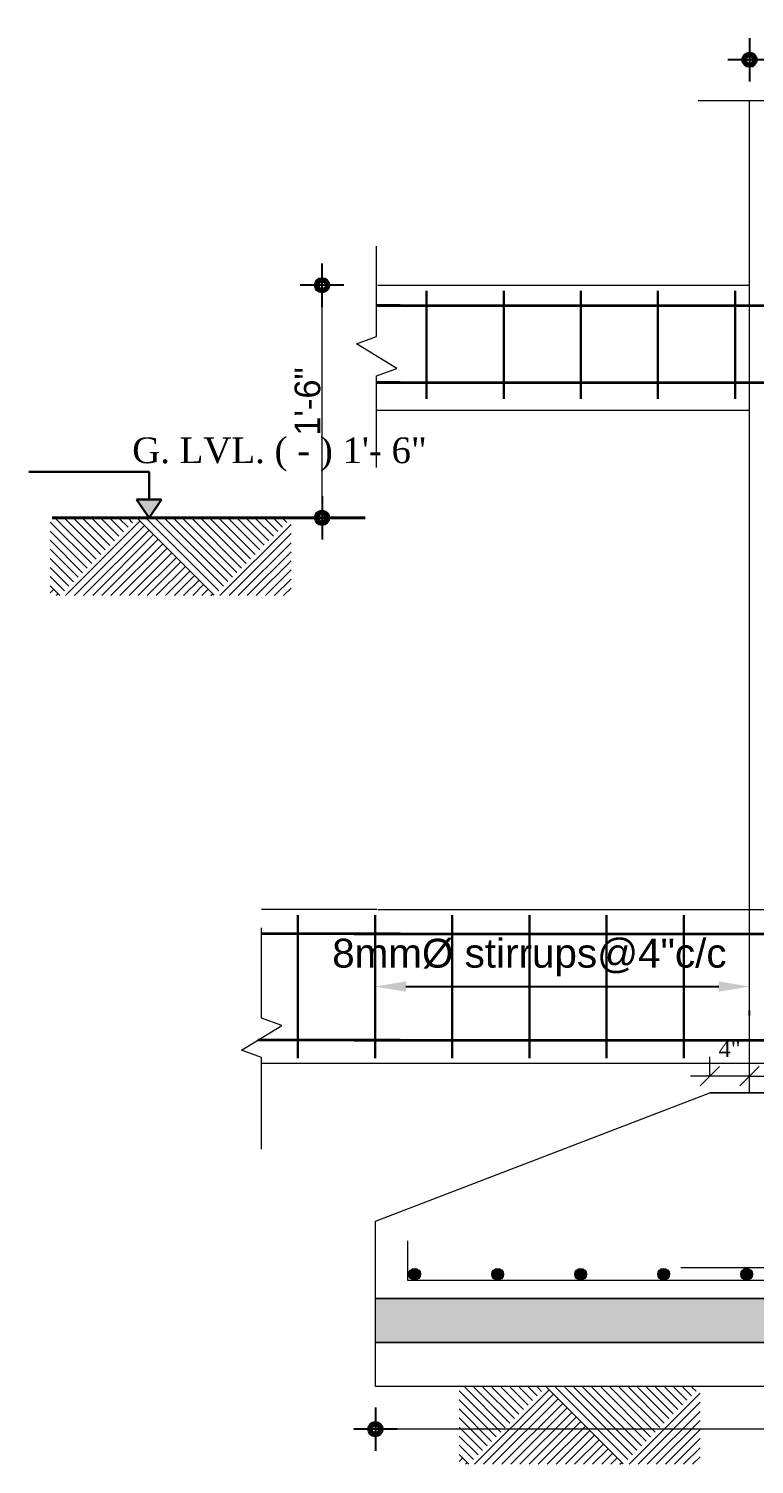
# Model space of a CAD drawing. Header units: inches. Extents: x 63439 to 70559, y -5487 to 1713.
# Drawn here: x 65019 to 65244.7, y -5241.5 to -4794.8 of the extents above; entities that cross this region are included whole.
import ezdxf

# ---------------------------------------------------------------- set-up
doc = ezdxf.new("R2010")
doc.units = ezdxf.units.IN
doc.header["$MEASUREMENT"] = 0
for name, color, linetype, lineweight in [('Cover', 41, 'Continuous', 13), ('HACTH', 31, 'Continuous', 5), ('hatch', 30, 'Continuous', 5), ('REIN', 3, 'Continuous', 5), ('REN', 140, 'Continuous', 35), ('STIRRUPS', 7, 'Continuous', 30), ('TEXT 1', 242, 'Continuous', 30), ('trench', 7, 'Continuous', 40)]:
    doc.layers.add(name, color=color, linetype=linetype, lineweight=lineweight)
for name, color, linetype in [('DIM', 5, 'Continuous'), ('DIMENSION', 5, 'Continuous'), ('DIMENTION', 8, 'Continuous')]:
    doc.layers.add(name, color=color, linetype=linetype)
doc.styles.add('REVEL', font='arial.ttf', dxfattribs={"height": 9})
doc.styles.add('sb', font='BKANT.TTF', dxfattribs={"height": 8})
doc.styles.get("Standard").update_dxf_attribs({"font": 'times.ttf'})
doc.dimstyles.new('ARROW2', dxfattribs={"dimscale": 96, "dimtxt": 9, "dimasz": 0.1, "dimexe": 0.078125, "dimexo": 0.09375, "dimgap": 0.03125, "dimtad": 1, "dimzin": 3, "dimdsep": 46, "dimlunit": 3, "dimtxsty": 'REVEL', "dimcen": 0.09375, "dimclrd": 14, "dimclre": 14, "dimclrt": 7, "dimadec": 0, "dimazin": 0, "dimtfac": 1, "dimtmove": 0, "dimatfit": 3, "dimfxl": 1, "dimfrac": 2, "dimtolj": 1, "dimtzin": 0, "dimarcsym": 0})
doc.dimstyles.new('Copy of Standard', dxfattribs={"dimtxt": 5, "dimasz": 6, "dimexe": 6, "dimexo": 12, "dimgap": 6, "dimtad": 1, "dimdec": 0, "dimzin": 0, "dimdsep": 46, "dimlunit": 3, "dimtxsty": 'Standard', "dimblk": 'OBLIQUE', "dimcen": 0.09, "dimdle": 6, "dimclrd": 256, "dimclre": 256, "dimclrt": 256, "dimadec": 0, "dimazin": 0, "dimtfac": 1, "dimtdec": 0, "dimtix": 1, "dimtmove": 2, "dimatfit": 3, "dimfxl": 6, "dimfxlon": 1, "dimtolj": 1, "dimtzin": 0, "dimlwd": 13, "dimlwe": 13, "dimarcsym": 0})
doc.dimstyles.new('St-3', dxfattribs={"dimscale": 96, "dimtxt": 9, "dimasz": 0.007812, "dimexe": 0.09375, "dimexo": 0.09375, "dimgap": 0.003906, "dimtad": 1, "dimtoh": 1, "dimdec": 0, "dimzin": 3, "dimdsep": 46, "dimlunit": 4, "dimtxsty": 'sb', "dimblk": 'dot', "dimcen": 0.09375, "dimdle": 0.09375, "dimse1": 1, "dimse2": 1, "dimclrd": 40, "dimclre": 34, "dimclrt": 92, "dimadec": 0, "dimazin": 1, "dimtfac": 1, "dimtdec": 0, "dimtmove": 2, "dimatfit": 3, "dimldrblk": 'DOTSMALL', "dimfxl": 1, "dimtolj": 1, "dimtzin": 1, "dimlwd": 9, "dimarcsym": 0})

# ---------------------------------------------------------------- blocks, each defined once
blk = doc.blocks.new('dot-1')
blk.add_hatch(color=256).paths.add_polyline_path([(-10, 10, 1), (10, 10, 1)])
blk.add_circle((0, 10), 10)
blk = doc.blocks.new('dot')
at = {"layer": 'DIM'}
h = blk.add_hatch(color=256, dxfattribs=at)
h.paths.add_polyline_path([(0, 1.5), (0, 3, 0.414214), (-3, 0), (-1.5, 0, -0.414214)])
h.paths.add_polyline_path([(0, 3), (0, 1.5, -0.414214), (1.5, 0), (3, 0, 0.414214)])
h.paths.add_polyline_path([(3, 0), (1.5, 0, -0.414214), (0, -1.5), (0, -3, 0.414214)])
h.paths.add_polyline_path([(0, -1.5, -0.414214), (-1.5, 0), (-3, 0, 0.414214), (0, -3)])
for p, q in [((0, -9), (0, 9)), ((-9, 0), (9, 0))]:
    blk.add_line(p, q, dxfattribs=at)
for radius in [3, 1.5]:
    blk.add_circle((0, 0), radius, dxfattribs=at)
blk = doc.blocks.new('*D777')
at = {"layer": 'Defpoints', "color": 0, "transparency": 16777216}
for p in [(65126.85, -5216.93), (65407.65, -5216.93), (65126.85, -5230.55)]:
    blk.add_point(p, dxfattribs=at)
at = {"layer": 'DIM', "color": 40, "lineweight": 9, "transparency": 16777216}
blk.add_line((65406.9, -5230.55), (65127.6, -5230.55), dxfattribs=at)
at = {"layer": 'DIM', "color": 40, "lineweight": 9, "transparency": 16777216, "xscale": 0.75, "yscale": 0.75, "zscale": 0.75, "rotation": 180}
blk.add_blockref('dot', (65126.85, -5230.55), dxfattribs=at)
at = {"layer": 'DIM', "color": 40, "lineweight": 9, "transparency": 16777216, "xscale": 0.75, "yscale": 0.75, "zscale": 0.75}
blk.add_blockref('dot', (65407.65, -5230.55), dxfattribs=at)
at = {"layer": 'DIM', "color": 92, "transparency": 16777216, "insert": (65267.25, -5226.06), "char_height": 8, "attachment_point": 5, "style": 'sb'}
blk.add_mtext('\\A1;6\'-0"', dxfattribs=at)
blk = doc.blocks.new('_Dot')
at = {"color": 0, "linetype": 'ByBlock', "lineweight": -2}
blk.add_line((-0.5, 0), (-1, 0), dxfattribs=at)
at = {"color": 0, "linetype": 'ByBlock', "const_width": 0.5}
blk.add_lwpolyline([(-0.25, 0, 1), (0.25, 0, 1)], format="xyb", close=True, dxfattribs=at)
blk = doc.blocks.new('_DotSmall')
at = {"color": 0, "const_width": 0.5}
blk.add_lwpolyline([(-0.0625, 0, 1), (0.0625, 0, 1)], format="xyb", close=True, dxfattribs=at)
blk = doc.blocks.new('*D884')
at = {"layer": 'Defpoints', "color": 0, "transparency": 16777216}
for p in [(65243.25, -4804.44), (65243.25, -4804.44), (65291.25, -4842.01)]:
    blk.add_point(p, dxfattribs=at)
at = {"layer": 'DIM', "color": 40, "lineweight": 9, "transparency": 16777216}
blk.add_line((65290.5, -4804.44), (65244, -4804.44), dxfattribs=at)
at = {"layer": 'DIM', "color": 40, "lineweight": 9, "transparency": 16777216, "xscale": 0.75, "yscale": 0.75, "zscale": 0.75, "rotation": 180}
blk.add_blockref('dot', (65243.25, -4804.44), dxfattribs=at)
at = {"layer": 'DIM', "color": 40, "lineweight": 9, "transparency": 16777216, "xscale": 0.75, "yscale": 0.75, "zscale": 0.75}
blk.add_blockref('dot', (65291.25, -4804.44), dxfattribs=at)
at = {"layer": 'DIM', "color": 92, "transparency": 16777216, "insert": (65267.25, -4800.04), "char_height": 8, "attachment_point": 5, "style": 'sb'}
blk.add_mtext("\\A1;1'", dxfattribs=at)
blk = doc.blocks.new('*D779')
at = {"layer": 'Defpoints', "color": 0, "transparency": 16777216}
for p in [(65126.76, -5092.84), (65243.25, -5092.8), (65243.25, -5092.84)]:
    blk.add_point(p, dxfattribs=at)
at = {"layer": 'DIMENTION', "color": 14, "lineweight": -2, "transparency": 16777216}
for p, q in [((65126.76, -5083.84), (65126.76, -5085.34)), ((65136.36, -5092.84), (65233.65, -5092.84)), ((65243.25, -5101.8), (65243.25, -5100.34))]:
    blk.add_line(p, q, dxfattribs=at)
at = {"layer": 'DIMENTION', "color": 14, "transparency": 16777216}
for points in [[(65136.36, -5091.24), (65136.36, -5094.44), (65126.76, -5092.84)], [(65233.65, -5091.24), (65233.65, -5094.44), (65243.25, -5092.84)]]:
    blk.add_solid(points, dxfattribs=at)
at = {"layer": 'DIMENTION', "color": 7, "transparency": 16777216, "insert": (65174.76, -5083.81), "char_height": 9, "attachment_point": 5, "style": 'REVEL'}
blk.add_mtext('\\A1;8mm%%c stirrups@4"c/c', dxfattribs=at)
blk = doc.blocks.new('_Oblique')
at = {"color": 0, "linetype": 'ByBlock', "lineweight": -2}
blk.add_line((-0.5, -0.5), (0.5, 0.5), dxfattribs=at)
blk = doc.blocks.new('*D885')
at = {"layer": 'Defpoints', "color": 0, "transparency": 16777216}
for p in [(65230.88, -5120.72), (65230.88, -5125.87), (65243.25, -5125.87)]:
    blk.add_point(p, dxfattribs=at)
at = {"layer": 'DIMENSION', "lineweight": 13, "transparency": 16777216}
for p, q in [((65230.88, -5120.72), (65230.88, -5114.72)), ((65243.25, -5120.72), (65243.25, -5114.72)), ((65230.88, -5120.72), (65224.88, -5120.72)), ((65243.25, -5120.72), (65230.88, -5120.72)), ((65243.25, -5120.72), (65249.25, -5120.72))]:
    blk.add_line(p, q, dxfattribs=at)
at = {"layer": 'DIMENSION', "lineweight": 13, "transparency": 16777216, "xscale": 6, "yscale": 6, "zscale": 6}
blk.add_blockref('_Oblique', (65230.88, -5120.72), dxfattribs=at)
at = {"layer": 'DIMENSION', "lineweight": 13, "transparency": 16777216, "xscale": 6, "yscale": 6, "zscale": 6, "rotation": 180}
blk.add_blockref('_Oblique', (65243.25, -5120.72), dxfattribs=at)
at = {"layer": 'DIMENSION', "transparency": 16777216, "insert": (65237.07, -5112.22), "char_height": 5, "attachment_point": 5}
blk.add_mtext('\\A1;4"', dxfattribs=at)
blk = doc.blocks.new('*D782')
at = {"layer": 'Defpoints', "color": 0, "transparency": 16777216}
for p in [(65110.24, -4874.64), (65255.65, -4874.64), (65159.65, -4946.97)]:
    blk.add_point(p, dxfattribs=at)
at = {"layer": 'DIM', "color": 40, "lineweight": 9, "transparency": 16777216}
blk.add_line((65110.24, -4946.22), (65110.24, -4875.39), dxfattribs=at)
at = {"layer": 'DIM', "color": 40, "lineweight": 9, "transparency": 16777216, "xscale": 0.75, "yscale": 0.75, "zscale": 0.75}
for p, rotation in [((65110.24, -4874.64), 90), ((65110.24, -4946.97), 270)]:
    blk.add_blockref('dot', p, dxfattribs=dict(at, rotation=rotation))
at = {"layer": 'DIM', "color": 92, "transparency": 16777216, "insert": (65105.75, -4910.8), "char_height": 8, "attachment_point": 5, "rotation": 90, "style": 'sb'}
blk.add_mtext('\\A1;1\'-6"', dxfattribs=at)
blk = doc.blocks.new('ARROW-SECTION LINE-2')
blk.add_hatch(color=256).paths.add_polyline_path([(1, -0.97), (2.43, 0), (1, 0.97)])
for p, q in [((-1.15, -9.36), (-1.15, 0)), ((-1.15, 0), (1, 0)), ((1, 0.97), (1, -0.97)), ((2.43, 0), (1, 0.97)), ((2.43, 0), (1, -0.97))]:
    blk.add_line(p, q)

msp = doc.modelspace()

# ---------------------------------------------------------------- hatches: boundary and pattern name
at = {"layer": 'HACTH'}
h = msp.add_hatch(dxfattribs=at)
h.set_pattern_fill('AR-SAND', color=256, scale=2, style=0)
h.set_pattern_definition([(37.5, (13058.464, -382793.8182), (-0.125986716, 3.853647538), [0, -3.04, 0, -3.4, 0, -3.25]), (7.5, (13058.464, -382793.818), (3.53955341, 5.64429213), [0, -1.64, 0, -2.74, 0, -1.05]), (327.5, (13056.004, -382793.818), (6.228283724, 0.011318107), [0, -1, 0, -3.6, 0, -4.7]), (317.5, (13056.004, -382793.818), (6.01225321, 1.75535113), [0, -0.5, 0, -2.36, 0, -2.7])])
h.paths.add_polyline_path([(65407.652, -5189.875), (65213.862, -5189.875), (65126.852, -5189.875), (65126.852, -5203.572), (65407.652, -5203.572)])
at = {"layer": 'hatch'}
h = msp.add_hatch(dxfattribs=at)
h.set_pattern_fill('ANSI31', color=256, scale=16, angle=90, style=0)
h.set_pattern_definition([(135, (35647.8613, -11692.3675), (-1.41421356, -1.41421356), [])])
h.paths.add_polyline_path([(65100.605, -4947.192), (65052.605, -4947.192), (65076.605, -4971.192)])
h.paths.add_polyline_path([(65025.638, -4947.192), (65025.638, -4968.225), (65028.605, -4971.192), (65052.605, -4947.192)])
h = msp.add_hatch(dxfattribs=at)
h.set_pattern_fill('ANSI31', color=256, scale=16, style=0)
h.set_pattern_definition([(45, (35647.8613, -11692.3675), (-1.41421356, 1.41421356), [])])
h.paths.add_polyline_path([(65052.605, -4947.192), (65028.605, -4971.192), (65076.605, -4971.192)])
h.paths.add_polyline_path([(65100.605, -4947.192), (65076.605, -4971.192), (65100.605, -4971.192)])
h.paths.add_polyline_path([(65025.638, -4968.225), (65025.638, -4971.192), (65028.605, -4971.192)])
h = msp.add_hatch(dxfattribs=at)
h.set_pattern_fill('ANSI31', color=256, scale=16, angle=90, style=0)
h.set_pattern_definition([(135, (35647.8613, -11692.3675), (-1.41421356, -1.41421356), [])])
h.paths.add_polyline_path([(65100.605, -4947.192), (65052.605, -4947.192), (65076.605, -4971.192)])
h.paths.add_polyline_path([(65025.638, -4947.192), (65025.638, -4968.225), (65028.605, -4971.192), (65052.605, -4947.192)])
h = msp.add_hatch(dxfattribs=at)
h.set_pattern_fill('ANSI31', color=256, scale=16, style=0)
h.set_pattern_definition([(45, (35647.8613, -11692.3675), (-1.41421356, 1.41421356), [])])
h.paths.add_polyline_path([(65052.605, -4947.192), (65028.605, -4971.192), (65076.605, -4971.192)])
h.paths.add_polyline_path([(65100.605, -4947.192), (65076.605, -4971.192), (65100.605, -4971.192)])
h.paths.add_polyline_path([(65025.638, -4968.225), (65025.638, -4971.192), (65028.605, -4971.192)])
h = msp.add_hatch(dxfattribs=at)
h.set_pattern_fill('ANSI31', color=256, scale=16, angle=90, style=0)
h.set_pattern_definition([(135, (35775.1387, -11962.6705), (-1.41421356, -1.41421356), [])])
h.paths.add_polyline_path([(65227.883, -5217.495), (65179.883, -5217.495), (65203.883, -5241.495)])
h.paths.add_polyline_path([(65152.916, -5217.495), (65152.916, -5238.528), (65155.883, -5241.495), (65179.883, -5217.495)])
h = msp.add_hatch(dxfattribs=at)
h.set_pattern_fill('ANSI31', color=256, scale=16, style=0)
h.set_pattern_definition([(45, (35775.1387, -11962.6705), (-1.41421356, 1.41421356), [])])
h.paths.add_polyline_path([(65179.883, -5217.495), (65155.883, -5241.495), (65203.883, -5241.495)])
h.paths.add_polyline_path([(65227.883, -5217.495), (65203.883, -5241.495), (65227.883, -5241.495)])
h.paths.add_polyline_path([(65152.916, -5238.528), (65152.916, -5241.495), (65155.883, -5241.495)])
h = msp.add_hatch(dxfattribs=at)
h.set_pattern_fill('ANSI31', color=256, scale=16, angle=90, style=0)
h.set_pattern_definition([(135, (35775.1387, -11962.6705), (-1.41421356, -1.41421356), [])])
h.paths.add_polyline_path([(65227.883, -5217.495), (65179.883, -5217.495), (65203.883, -5241.495)])
h.paths.add_polyline_path([(65152.916, -5217.495), (65152.916, -5238.528), (65155.883, -5241.495), (65179.883, -5217.495)])
h = msp.add_hatch(dxfattribs=at)
h.set_pattern_fill('ANSI31', color=256, scale=16, style=0)
h.set_pattern_definition([(45, (35775.1387, -11962.6705), (-1.41421356, 1.41421356), [])])
h.paths.add_polyline_path([(65179.883, -5217.495), (65155.883, -5241.495), (65203.883, -5241.495)])
h.paths.add_polyline_path([(65227.883, -5217.495), (65203.883, -5241.495), (65227.883, -5241.495)])
h.paths.add_polyline_path([(65152.916, -5238.528), (65152.916, -5241.495), (65155.883, -5241.495)])

# ---------------------------------------------------------------- linework, layer by layer
at = {"layer": 'Cover', "ltscale": 11}
for p, q in [((65243.252, -5125.875), (65243.252, -4817.112)), ((65127.263, -5068.824), (65091.438, -5068.824)), ((65127.565, -5068.824), (65249.252, -5068.824)), ((65159.252, -5116.824), (65091.438, -5116.824)), ((65243.252, -5116.824), (65159.252, -5116.824)), ((65249.252, -5116.824), (65159.252, -5116.824)), ((65239.252, -5116.824), (65239.252, -5116.824)), ((65239.252, -5116.824), (65239.252, -5116.824)), ((65126.852, -5165.875), (65230.88, -5125.875)), ((65303.625, -5125.875), (65230.88, -5125.875)), ((65230.88, -5125.875), (65303.625, -5125.875)), ((65126.852, -5210.965), (65126.852, -5165.875)), ((65407.652, -5189.875), (65126.852, -5189.875)), ((65126.852, -5210.965), (65126.852, -5189.875)), ((65407.652, -5189.875), (65213.862, -5189.875)), ((65407.652, -5189.875), (65213.862, -5189.875)), ((65203.252, -5203.572), (65126.852, -5203.572)), ((65407.652, -5203.572), (65203.252, -5203.572))]:
    msp.add_line(p, q, dxfattribs=at)
for points in [[(65227.252, -4817.112), (65259.753, -4817.112), (65262.036, -4810.84), (65266.601, -4823.384), (65268.884, -4817.112), (65297.53, -4817.112)], [(65127.228, -4931.35), (65127.228, -4902.811), (65133.5, -4900.528), (65120.956, -4892.839), (65127.228, -4890.556), (65127.228, -4862.48)], [(65091.438, -5143.485), (65091.438, -5114.945), (65085.166, -5112.663), (65097.71, -5104.973), (65091.438, -5102.69), (65091.438, -5074.614)]]:
    msp.add_lwpolyline(points, dxfattribs=at)
for points in [[(65126.852, -5189.875), (65407.652, -5189.875), (65407.652, -5203.572), (65126.852, -5203.572)], [(65126.852, -5203.572), (65407.652, -5203.572), (65407.652, -5217.269), (65126.852, -5217.269)]]:
    msp.add_lwpolyline(points, close=True, dxfattribs=at)
at = {"layer": 'REIN'}
for p, q in [((65136.869, -5171.992), (65136.869, -5184.178)), ((65250.558, -5180.389), (65221.859, -5180.389)), ((65136.869, -5184.178), (65397.636, -5184.178))]:
    msp.add_line(p, q, dxfattribs=at)
at = {"layer": 'REN'}
for p, q in [((65134.568, -4880.902), (65127.228, -4880.902)), ((65127.228, -4880.902), (65283.947, -4880.902)), ((65134.568, -4904.921), (65127.228, -4904.921)), ((65127.228, -4904.921), (65283.947, -4904.921)), ((65134.568, -5076.486), (65091.438, -5076.486)), ((65120.26, -5076.486), (65287.252, -5076.486)), ((65134.568, -5109.505), (65090.317, -5109.505)), ((65120.26, -5109.505), (65287.252, -5109.505))]:
    msp.add_line(p, q, dxfattribs=at)
at = {"layer": 'STIRRUPS'}
for p, q in [((65142.763, -4876.396), (65142.763, -4909.912)), ((65142.763, -4876.396), (65142.763, -4909.912)), ((65166.763, -4876.396), (65166.763, -4909.912)), ((65166.763, -4876.396), (65166.763, -4909.912)), ((65190.763, -4876.396), (65190.763, -4909.912)), ((65190.763, -4876.396), (65190.763, -4909.912)), ((65214.763, -4876.396), (65214.763, -4909.912)), ((65214.763, -4876.396), (65214.763, -4909.912)), ((65214.763, -4876.396), (65214.763, -4909.912)), ((65238.763, -4876.396), (65238.763, -4909.912)), ((65102.763, -5070.579), (65102.763, -5115.105)), ((65102.763, -5070.579), (65102.763, -5115.105)), ((65126.763, -5070.579), (65126.763, -5115.105)), ((65150.763, -5070.579), (65150.763, -5115.105)), ((65150.763, -5070.579), (65150.763, -5115.105)), ((65174.763, -5070.579), (65174.763, -5115.105)), ((65174.763, -5070.579), (65174.763, -5115.105)), ((65174.763, -5070.579), (65174.763, -5115.105)), ((65174.763, -5070.579), (65174.763, -5115.105)), ((65174.763, -5070.579), (65174.763, -5115.105)), ((65198.763, -5070.579), (65198.763, -5115.105)), ((65198.763, -5070.579), (65198.763, -5115.105)), ((65222.763, -5070.579), (65222.763, -5115.105)), ((65222.763, -5070.579), (65222.763, -5115.105)), ((65222.763, -5070.579), (65222.763, -5115.105)), ((65222.763, -5070.579), (65222.763, -5115.105))]:
    msp.add_line(p, q, dxfattribs=at)
at = {"layer": 'trench', "lineweight": 15}
for p, q in [((65127.263, -4874.641), (65127.228, -4874.641)), ((65127.565, -4874.641), (65243.252, -4874.641)), ((65243.252, -4913.641), (65127.228, -4913.641))]:
    msp.add_line(p, q, dxfattribs=at)
at = {"layer": 'trench', "ltscale": 11}
msp.add_line((65123.647, -4946.965), (65026.251, -4946.965), dxfattribs=at)

# ---------------------------------------------------------------- block references
at = {"layer": 'REIN', "xscale": 0.1826262625399977, "yscale": 0.182626262656413, "zscale": 0.1826262625982054}
for p in [(65139.063, -5184.178), (65139.063, -5184.178), (65164.882, -5184.178), (65164.882, -5184.178), (65164.882, -5184.178), (65164.882, -5184.178), (65164.882, -5184.178), (65164.882, -5184.178), (65164.882, -5184.178), (65190.702, -5184.178), (65190.702, -5184.178), (65190.702, -5184.178), (65190.702, -5184.178), (65190.702, -5184.178), (65190.702, -5184.178), (65190.702, -5184.178), (65216.521, -5184.178), (65216.521, -5184.178), (65216.521, -5184.178), (65216.521, -5184.178), (65216.521, -5184.178), (65242.341, -5184.178), (65242.341, -5184.178)]:
    msp.add_blockref('dot-1', p, dxfattribs=at)
at = {"layer": 'TEXT 1', "xscale": 4, "yscale": 4, "zscale": 4, "rotation": 270}
msp.add_blockref('ARROW-SECTION LINE-2', (65056.419, -4937.235), dxfattribs=at)

# ---------------------------------------------------------------- texts
at = {"layer": 'TEXT 1', "insert": (65097.012, -4927.278), "char_height": 8, "attachment_point": 5}
msp.add_mtext('G. LVL. ( - ) 1\'- 6"', dxfattribs=at)

# ---------------------------------------------------------------- dimensions: what is measured, and where the dimension line sits
at = {"layer": 'DIM'}
for base, p1, p2, text, picture, middle in [((65243.252, -4804.435), (65291.252, -4842.011), (65243.252, -4804.435), "1'", '*D884', (65267.252, -4800.041)), ((65126.852, -5230.545), (65407.652, -5216.93), (65126.852, -5216.93), '6\'-0"', '*D777', (65267.252, -5226.055))]:
    dim = msp.add_linear_dim(base=base, p1=p1, p2=p2, text=text, dimstyle='St-3', dxfattribs=at)
    dim.commit()
    dim.dimension.update_dxf_attribs({"geometry": picture, "text_midpoint": middle})
dim = msp.add_linear_dim(base=(65110.245, -4874.641), p1=(65159.648, -4946.965), p2=(65255.648, -4874.641), angle=90, text='1\'-6"', dimstyle='St-3', dxfattribs=at)
dim.commit()
dim.dimension.update_dxf_attribs({"geometry": '*D782', "text_midpoint": (65105.755, -4910.803)})
at = {"layer": 'DIMENSION'}
dim = msp.add_linear_dim(base=(65230.88, -5120.724), p1=(65243.252, -5125.875), p2=(65230.88, -5125.875), text='4"', dimstyle='Copy of Standard', override={"dimfxlon": 1}, dxfattribs=at)
dim.commit()
dim.dimension.update_dxf_attribs({"geometry": '*D885', "text_midpoint": (65237.066, -5112.224)})
at = {"layer": 'DIMENTION'}
dim = msp.add_linear_dim(base=(65243.252, -5092.842), p1=(65126.763, -5092.842), p2=(65243.252, -5092.801), text='8mm%%c stirrups@4"c/c', dimstyle='ARROW2', override={"dimtmove": 1}, dxfattribs=at)
dim.commit()
dim.dimension.update_dxf_attribs({"geometry": '*D779', "text_midpoint": (65174.763, -5092.801), "dimtype": 160})

doc.saveas('drawing.dxf')
